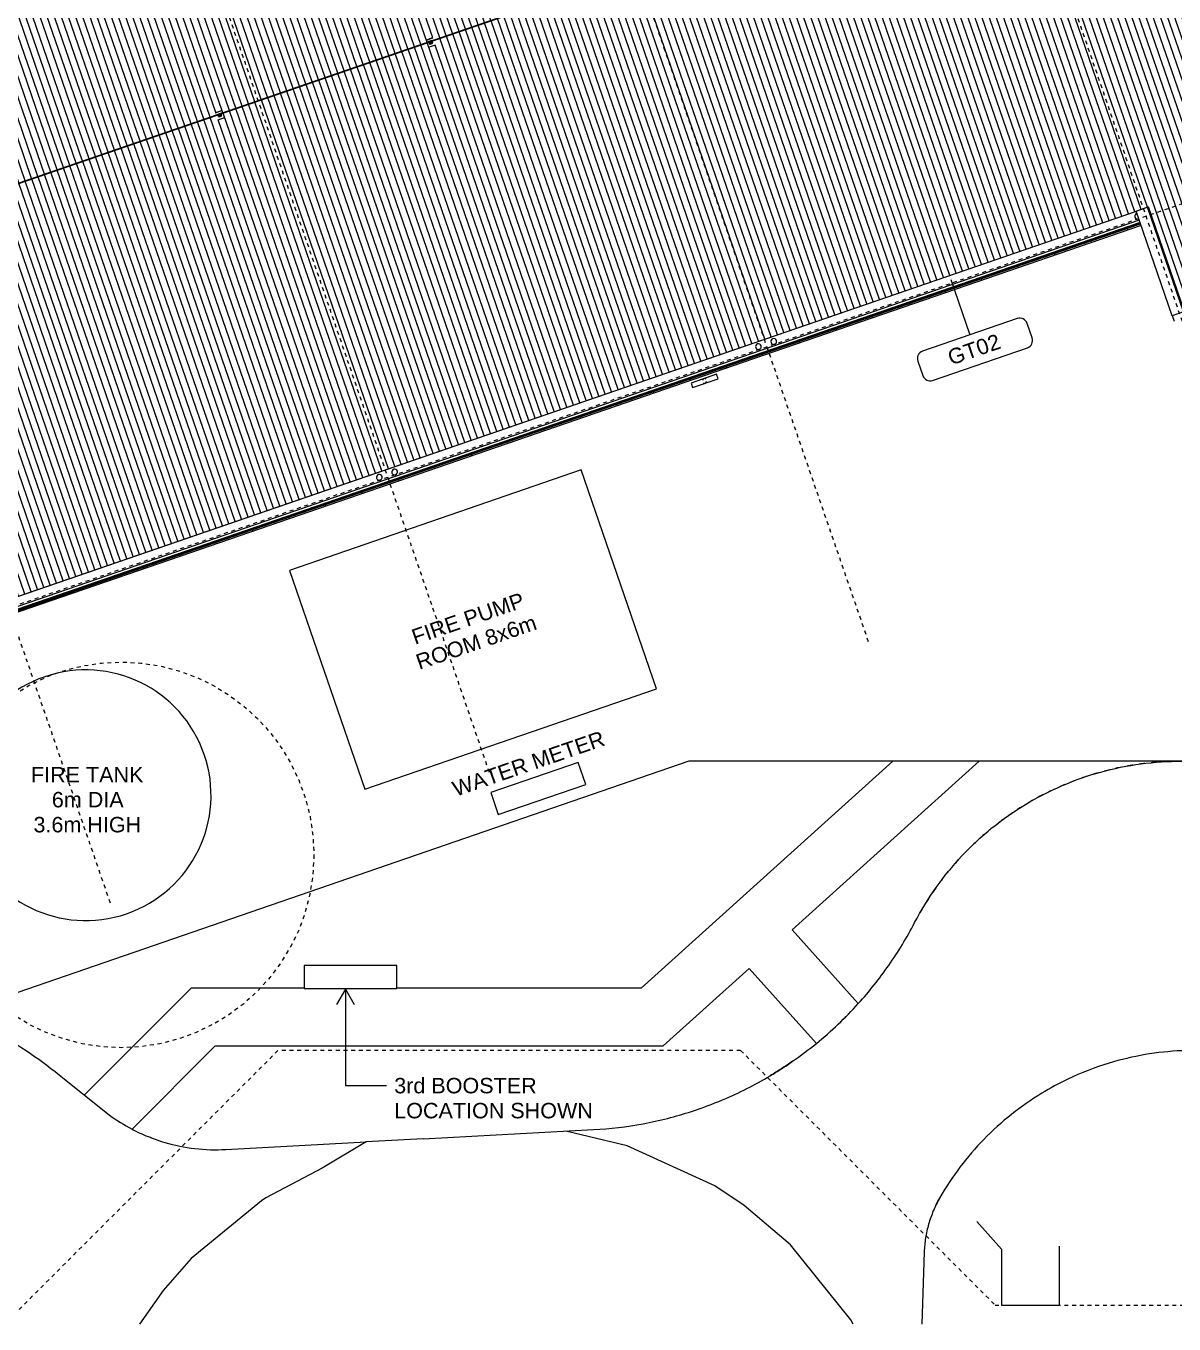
# Model space of a CAD drawing. Header units: metres. Extents: x -2477 to -2336, y 3945 to 4052.
# Drawn here: x -2426.84 to -2397.06, y 3945.45 to 3979.11 of the extents above; entities that cross this region are included whole.
import ezdxf

# ---------------------------------------------------------------- set-up
doc = ezdxf.new("R2010")
doc.units = ezdxf.units.M
for name, pattern in [('03 Dash Tight', [0.0045, 0.003, -0.0015]), ('AEC_Double Dash', [0.039, 0.015, -0.004, 0.006, -0.004, 0.006, -0.004]), ('Grid Line', [0.021, 0.012, -0.003, 0.003, -0.003])]:
    doc.linetypes.add(name, pattern=pattern)
for name, color, linetype, lineweight in [('A-DETL', 90, 'Continuous', 13), ('A-FLOR', 192, 'Continuous', 5), ('A-GENM', 13, 'Continuous', 5), ('A-ROOF', 132, 'Continuous', 5), ('A-ROOF-IDEN', 132, 'Continuous', 5), ('A-ROOF-OTLN', 132, 'Continuous', 5), ('A-ROOF-PATT', 132, 'Continuous', 5), ('A-WALL', 113, 'Continuous', 5), ('C-PROP-LINE', 91, 'AEC_Double Dash', 13), ('C-TOPO', 7, 'Continuous', 5), ('F-FIRE', 13, 'Continuous', 5), ('G-ANNO-TEXT', 231, 'Continuous', 5), ('P-SANR-FIXT', 6, 'Continuous', 5), ('Q-SPCQ', 91, 'Continuous', 5), ('S-GRID', 1, 'Continuous', 5)]:
    doc.layers.add(name, color=color, linetype=linetype, lineweight=lineweight)
doc.styles.add('Arial_1', font='arial.ttf', dxfattribs={"height": 0.4})

# ---------------------------------------------------------------- blocks, each defined once
blk = doc.blocks.new('Generic Models 4 - Generic Models 2-823071-ROOF - Part A')
at = {"layer": 'A-GENM'}
for start, end in [(19.0004, 199.0004), (199.0004, 19.0004)]:
    blk.add_arc((-2425.288, 3959.163), 3.25, start, end, dxfattribs=at)
blk = doc.blocks.new('Generic Models 6 - Generic Models 2-971374-ROOF - Part A')
at = {"layer": 'A-GENM'}
for p, q in [((-2412.514, 3960.011), (-2414.784, 3959.23)), ((-2412.319, 3959.444), (-2412.514, 3960.011)), ((-2414.784, 3959.23), (-2414.588, 3958.663)), ((-2414.588, 3958.663), (-2412.319, 3959.444)), ((-2444.421, 3955.744), (-2444.421, 3955.144)), ((-2442.021, 3955.744), (-2444.421, 3955.744)), ((-2442.021, 3955.144), (-2442.021, 3955.744)), ((-2432.021, 3955.744), (-2432.021, 3955.144)), ((-2429.621, 3955.744), (-2432.021, 3955.744)), ((-2429.621, 3955.144), (-2429.621, 3955.744)), ((-2444.421, 3955.144), (-2442.021, 3955.144)), ((-2432.021, 3955.144), (-2429.621, 3955.144)), ((-2419.621, 3954.751), (-2419.621, 3954.151)), ((-2417.221, 3954.751), (-2419.621, 3954.751)), ((-2417.221, 3954.151), (-2417.221, 3954.751)), ((-2419.621, 3954.151), (-2417.221, 3954.151))]:
    blk.add_line(p, q, dxfattribs=at)
blk = doc.blocks.new('Generic Models 2 - Generic Models 2-983313-ROOF - Part A')
at = {"layer": 'A-GENM'}
for p, q in [((-2394.268, 3973.894), (-2399.923, 3971.891)), ((-2391.597, 3966.353), (-2394.268, 3973.894)), ((-2399.923, 3971.891), (-2397.253, 3964.35)), ((-2397.253, 3964.35), (-2391.597, 3966.353))]:
    blk.add_line(p, q, dxfattribs=at)
blk = doc.blocks.new('Hydrant_double1 - Hydrant_double-1019313-ROOF - Part A')
at = {"layer": 'F-FIRE'}
for p, q in [((-2397.509, 3973.38), (-2398.171, 3973.152)), ((-2398.132, 3973.039), (-2397.47, 3973.267)), ((-2397.47, 3973.267), (-2397.509, 3973.38)), ((-2398.171, 3973.152), (-2398.132, 3973.039))]:
    blk.add_line(p, q, dxfattribs=at)
for start, end in [(51.9968, 166.004), (231.9968, 346.004)]:
    blk.add_arc((-2397.82, 3973.209), 0.06, start, end, dxfattribs=at)
blk = doc.blocks.new('Downpipe - L Spreader - Default-3251983-ROOF - Part A')
at = {"layer": 'P-SANR-FIXT'}
for start, end in [(360, 180), (180, 360)]:
    blk.add_arc((-0.04, -0.51), 0.075, start, end, dxfattribs=at)
blk = doc.blocks.new('Downpipe - L Spreader - Default-3252010-ROOF - Part A')
at = {"layer": 'P-SANR-FIXT'}
for start, end in [(0, 180), (180, 0)]:
    blk.add_arc((-0.04, 0.51), 0.075, start, end, dxfattribs=at)
blk = doc.blocks.new('Downpipe - L Spreader - Default-V13-ROOF - Part A')
at = {"layer": 'P-SANR-FIXT'}
for start, end in [(0, 97.7163), (262.2837, 0)]:
    blk.add_arc((-0.04, 0.51), 0.075, start, end, dxfattribs=at)
blk = doc.blocks.new('Static Line_Sayfa_Metal Deck_Pan Mount - Up to 15 _ pitch - Max 2 Users-1845874-ROOF - Part A')
at = {"layer": 'Q-SPCQ'}
for p, q in [((-2350.648, 4001.334), (-2438.25, 3971.17)), ((-2438.248, 3971.163), (-2350.645, 4001.327)), ((-2416.453, 3978.743), (-2416.449, 3978.744)), ((-2416.448, 3978.744), (-2416.451, 3978.744)), ((-2416.448, 3978.744), (-2416.291, 3978.798)), ((-2416.293, 3978.797), (-2416.447, 3978.744)), ((-2416.412, 3978.692), (-2416.416, 3978.69)), ((-2416.416, 3978.689), (-2416.416, 3978.69)), ((-2416.414, 3978.685), (-2416.416, 3978.69)), ((-2416.412, 3978.68), (-2416.414, 3978.685)), ((-2416.412, 3978.68), (-2416.408, 3978.68)), ((-2416.29, 3978.735), (-2416.41, 3978.693)), ((-2416.406, 3978.681), (-2416.286, 3978.722)), ((-2416.313, 3978.728), (-2416.388, 3978.702)), ((-2416.388, 3978.702), (-2416.388, 3978.702)), ((-2416.388, 3978.702), (-2416.388, 3978.701)), ((-2416.37, 3978.649), (-2416.384, 3978.689)), ((-2416.37, 3978.649), (-2416.37, 3978.649)), ((-2416.356, 3978.67), (-2416.356, 3978.67)), ((-2416.351, 3978.64), (-2416.304, 3978.656)), ((-2416.348, 3978.672), (-2416.348, 3978.672)), ((-2416.346, 3978.672), (-2416.346, 3978.672)), ((-2416.328, 3978.678), (-2416.328, 3978.678)), ((-2416.326, 3978.679), (-2416.326, 3978.68)), ((-2416.318, 3978.683), (-2416.318, 3978.683)), ((-2416.312, 3978.727), (-2416.313, 3978.728)), ((-2416.313, 3978.728), (-2416.313, 3978.728)), ((-2416.308, 3978.715), (-2416.294, 3978.675)), ((-2416.289, 3978.8), (-2416.292, 3978.798)), ((-2416.29, 3978.798), (-2416.287, 3978.8)), ((-2416.284, 3978.735), (-2416.288, 3978.735)), ((-2416.284, 3978.735), (-2416.282, 3978.73)), ((-2416.284, 3978.735), (-2416.283, 3978.735)), ((-2416.284, 3978.723), (-2416.28, 3978.726)), ((-2416.282, 3978.73), (-2416.28, 3978.726)), ((-2416.384, 3978.555), (-2416.388, 3978.555)), ((-2416.226, 3978.609), (-2416.383, 3978.555)), ((-2416.222, 3978.612), (-2416.226, 3978.61)), ((-2421.928, 3976.858), (-2421.924, 3976.858)), ((-2421.923, 3976.859), (-2421.926, 3976.859)), ((-2421.923, 3976.859), (-2421.766, 3976.913)), ((-2421.768, 3976.912), (-2421.922, 3976.859)), ((-2421.887, 3976.807), (-2421.891, 3976.805)), ((-2421.891, 3976.804), (-2421.891, 3976.805)), ((-2421.889, 3976.799), (-2421.891, 3976.805)), ((-2421.888, 3976.795), (-2421.889, 3976.799)), ((-2421.888, 3976.795), (-2421.883, 3976.795)), ((-2421.765, 3976.849), (-2421.885, 3976.808)), ((-2421.881, 3976.796), (-2421.761, 3976.837)), ((-2421.788, 3976.843), (-2421.863, 3976.817)), ((-2421.863, 3976.817), (-2421.863, 3976.817)), ((-2421.863, 3976.817), (-2421.863, 3976.815)), ((-2421.859, 3976.67), (-2421.863, 3976.67)), ((-2421.845, 3976.764), (-2421.859, 3976.804)), ((-2421.701, 3976.724), (-2421.858, 3976.67)), ((-2421.845, 3976.764), (-2421.845, 3976.764)), ((-2421.831, 3976.785), (-2421.831, 3976.784)), ((-2421.826, 3976.755), (-2421.779, 3976.771)), ((-2421.823, 3976.787), (-2421.823, 3976.786)), ((-2421.821, 3976.787), (-2421.821, 3976.787)), ((-2421.803, 3976.793), (-2421.803, 3976.793)), ((-2421.801, 3976.794), (-2421.801, 3976.795)), ((-2421.793, 3976.797), (-2421.793, 3976.798)), ((-2421.787, 3976.841), (-2421.788, 3976.843)), ((-2421.788, 3976.843), (-2421.788, 3976.843)), ((-2421.783, 3976.83), (-2421.77, 3976.79)), ((-2421.764, 3976.915), (-2421.767, 3976.913)), ((-2421.765, 3976.913), (-2421.762, 3976.915)), ((-2421.759, 3976.85), (-2421.763, 3976.85)), ((-2421.759, 3976.85), (-2421.757, 3976.845)), ((-2421.759, 3976.85), (-2421.758, 3976.85)), ((-2421.759, 3976.838), (-2421.755, 3976.84)), ((-2421.757, 3976.845), (-2421.755, 3976.84)), ((-2421.698, 3976.727), (-2421.701, 3976.725))]:
    blk.add_line(p, q, dxfattribs=at)
at = {"layer": 'Q-SPCQ', "flags": 128}
for points in [[(-2416.412, 3978.692), (-2416.412, 3978.692), (-2416.411, 3978.693), (-2416.411, 3978.693), (-2416.411, 3978.693), (-2416.41, 3978.693), (-2416.41, 3978.693)], [(-2416.406, 3978.681), (-2416.406, 3978.681), (-2416.407, 3978.681), (-2416.407, 3978.681), (-2416.407, 3978.681), (-2416.408, 3978.681), (-2416.408, 3978.68)], [(-2416.348, 3978.672), (-2416.348, 3978.671), (-2416.348, 3978.671), (-2416.347, 3978.67), (-2416.347, 3978.67), (-2416.347, 3978.67), (-2416.347, 3978.669), (-2416.347, 3978.669), (-2416.346, 3978.668), (-2416.346, 3978.668), (-2416.346, 3978.668), (-2416.345, 3978.667), (-2416.345, 3978.667), (-2416.345, 3978.667), (-2416.344, 3978.666), (-2416.344, 3978.666), (-2416.344, 3978.666), (-2416.343, 3978.666), (-2416.343, 3978.665), (-2416.342, 3978.665), (-2416.342, 3978.665), (-2416.341, 3978.665), (-2416.341, 3978.664), (-2416.341, 3978.664), (-2416.34, 3978.664), (-2416.34, 3978.664), (-2416.339, 3978.664), (-2416.339, 3978.664), (-2416.338, 3978.664), (-2416.338, 3978.664), (-2416.337, 3978.664), (-2416.337, 3978.664), (-2416.336, 3978.664), (-2416.336, 3978.664), (-2416.335, 3978.664), (-2416.335, 3978.664), (-2416.335, 3978.664), (-2416.334, 3978.664), (-2416.334, 3978.664), (-2416.333, 3978.664), (-2416.333, 3978.664)], [(-2416.346, 3978.672), (-2416.346, 3978.672), (-2416.346, 3978.671), (-2416.346, 3978.671), (-2416.345, 3978.671), (-2416.345, 3978.67), (-2416.345, 3978.67), (-2416.345, 3978.67), (-2416.344, 3978.669), (-2416.344, 3978.669), (-2416.344, 3978.669), (-2416.344, 3978.668), (-2416.343, 3978.668), (-2416.343, 3978.668), (-2416.343, 3978.668), (-2416.343, 3978.667), (-2416.342, 3978.667), (-2416.342, 3978.667), (-2416.342, 3978.667), (-2416.341, 3978.667), (-2416.341, 3978.666), (-2416.341, 3978.666), (-2416.34, 3978.666), (-2416.34, 3978.666), (-2416.339, 3978.666), (-2416.339, 3978.666), (-2416.339, 3978.666), (-2416.338, 3978.666), (-2416.338, 3978.666), (-2416.338, 3978.666), (-2416.337, 3978.665), (-2416.337, 3978.665), (-2416.336, 3978.665), (-2416.336, 3978.666), (-2416.336, 3978.666), (-2416.335, 3978.666), (-2416.335, 3978.666), (-2416.334, 3978.666), (-2416.334, 3978.666), (-2416.334, 3978.666), (-2416.334, 3978.666)], [(-2416.334, 3978.666), (-2416.333, 3978.666), (-2416.333, 3978.666), (-2416.333, 3978.666), (-2416.332, 3978.667), (-2416.332, 3978.667), (-2416.332, 3978.667), (-2416.331, 3978.667), (-2416.331, 3978.667), (-2416.331, 3978.668), (-2416.33, 3978.668), (-2416.33, 3978.668), (-2416.33, 3978.668), (-2416.33, 3978.669), (-2416.329, 3978.669), (-2416.329, 3978.669), (-2416.329, 3978.67), (-2416.329, 3978.67), (-2416.328, 3978.67), (-2416.328, 3978.671), (-2416.328, 3978.671), (-2416.328, 3978.671), (-2416.328, 3978.672), (-2416.328, 3978.672), (-2416.327, 3978.672), (-2416.327, 3978.673), (-2416.327, 3978.673), (-2416.327, 3978.674), (-2416.327, 3978.674), (-2416.327, 3978.674), (-2416.327, 3978.675), (-2416.327, 3978.675), (-2416.327, 3978.676), (-2416.327, 3978.676), (-2416.327, 3978.676), (-2416.327, 3978.677), (-2416.327, 3978.677), (-2416.327, 3978.678), (-2416.327, 3978.678), (-2416.328, 3978.678), (-2416.328, 3978.678)], [(-2416.333, 3978.664), (-2416.333, 3978.665), (-2416.332, 3978.665), (-2416.332, 3978.665), (-2416.331, 3978.665), (-2416.331, 3978.665), (-2416.331, 3978.666), (-2416.33, 3978.666), (-2416.33, 3978.666), (-2416.329, 3978.666), (-2416.329, 3978.667), (-2416.329, 3978.667), (-2416.328, 3978.667), (-2416.328, 3978.668), (-2416.328, 3978.668), (-2416.327, 3978.668), (-2416.327, 3978.669), (-2416.327, 3978.669), (-2416.327, 3978.67), (-2416.326, 3978.67), (-2416.326, 3978.67), (-2416.326, 3978.671), (-2416.326, 3978.671), (-2416.326, 3978.672), (-2416.326, 3978.672), (-2416.325, 3978.673), (-2416.325, 3978.673), (-2416.325, 3978.674), (-2416.325, 3978.674), (-2416.325, 3978.675), (-2416.325, 3978.675), (-2416.325, 3978.675), (-2416.325, 3978.676), (-2416.325, 3978.676), (-2416.325, 3978.677), (-2416.325, 3978.677), (-2416.325, 3978.678), (-2416.325, 3978.678), (-2416.326, 3978.679), (-2416.326, 3978.679), (-2416.326, 3978.679)], [(-2416.29, 3978.735), (-2416.29, 3978.735), (-2416.289, 3978.735), (-2416.289, 3978.735), (-2416.289, 3978.735), (-2416.288, 3978.735), (-2416.288, 3978.735)], [(-2416.284, 3978.723), (-2416.284, 3978.723), (-2416.285, 3978.723), (-2416.285, 3978.723), (-2416.285, 3978.723), (-2416.286, 3978.722), (-2416.286, 3978.722)], [(-2421.887, 3976.807), (-2421.887, 3976.807), (-2421.886, 3976.807), (-2421.886, 3976.808), (-2421.886, 3976.808), (-2421.885, 3976.808), (-2421.885, 3976.808)], [(-2421.881, 3976.796), (-2421.881, 3976.796), (-2421.882, 3976.796), (-2421.882, 3976.795), (-2421.882, 3976.795), (-2421.883, 3976.795), (-2421.883, 3976.795)], [(-2421.823, 3976.786), (-2421.823, 3976.786), (-2421.823, 3976.786), (-2421.822, 3976.785), (-2421.822, 3976.785), (-2421.822, 3976.784), (-2421.822, 3976.784), (-2421.822, 3976.784), (-2421.821, 3976.783), (-2421.821, 3976.783), (-2421.821, 3976.782), (-2421.82, 3976.782), (-2421.82, 3976.782), (-2421.82, 3976.781), (-2421.819, 3976.781), (-2421.819, 3976.781), (-2421.819, 3976.781), (-2421.818, 3976.78), (-2421.818, 3976.78), (-2421.817, 3976.78), (-2421.817, 3976.78), (-2421.816, 3976.779), (-2421.816, 3976.779), (-2421.816, 3976.779), (-2421.815, 3976.779), (-2421.815, 3976.779), (-2421.814, 3976.779), (-2421.814, 3976.779), (-2421.813, 3976.779), (-2421.813, 3976.779), (-2421.812, 3976.779), (-2421.812, 3976.779), (-2421.811, 3976.779), (-2421.811, 3976.779), (-2421.811, 3976.779), (-2421.81, 3976.779), (-2421.81, 3976.779), (-2421.809, 3976.779), (-2421.809, 3976.779), (-2421.808, 3976.779), (-2421.808, 3976.779)], [(-2421.821, 3976.787), (-2421.821, 3976.786), (-2421.821, 3976.786), (-2421.821, 3976.786), (-2421.82, 3976.785), (-2421.82, 3976.785), (-2421.82, 3976.785), (-2421.82, 3976.784), (-2421.82, 3976.784), (-2421.819, 3976.784), (-2421.819, 3976.784), (-2421.819, 3976.783), (-2421.818, 3976.783), (-2421.818, 3976.783), (-2421.818, 3976.782), (-2421.818, 3976.782), (-2421.817, 3976.782), (-2421.817, 3976.782), (-2421.817, 3976.782), (-2421.816, 3976.781), (-2421.816, 3976.781), (-2421.816, 3976.781), (-2421.815, 3976.781), (-2421.815, 3976.781), (-2421.814, 3976.781), (-2421.814, 3976.781), (-2421.814, 3976.78), (-2421.813, 3976.78), (-2421.813, 3976.78), (-2421.813, 3976.78), (-2421.812, 3976.78), (-2421.812, 3976.78), (-2421.811, 3976.78), (-2421.811, 3976.78), (-2421.811, 3976.78), (-2421.81, 3976.78), (-2421.81, 3976.78), (-2421.809, 3976.781), (-2421.809, 3976.781), (-2421.809, 3976.781), (-2421.809, 3976.781)], [(-2421.809, 3976.781), (-2421.808, 3976.781), (-2421.808, 3976.781), (-2421.808, 3976.781), (-2421.807, 3976.781), (-2421.807, 3976.782), (-2421.807, 3976.782), (-2421.806, 3976.782), (-2421.806, 3976.782), (-2421.806, 3976.783), (-2421.805, 3976.783), (-2421.805, 3976.783), (-2421.805, 3976.783), (-2421.805, 3976.784), (-2421.804, 3976.784), (-2421.804, 3976.784), (-2421.804, 3976.784), (-2421.804, 3976.785), (-2421.803, 3976.785), (-2421.803, 3976.785), (-2421.803, 3976.786), (-2421.803, 3976.786), (-2421.803, 3976.787), (-2421.803, 3976.787), (-2421.802, 3976.787), (-2421.802, 3976.788), (-2421.802, 3976.788), (-2421.802, 3976.788), (-2421.802, 3976.789), (-2421.802, 3976.789), (-2421.802, 3976.79), (-2421.802, 3976.79), (-2421.802, 3976.79), (-2421.802, 3976.791), (-2421.802, 3976.791), (-2421.802, 3976.792), (-2421.802, 3976.792), (-2421.802, 3976.792), (-2421.802, 3976.793), (-2421.803, 3976.793), (-2421.803, 3976.793)], [(-2421.808, 3976.779), (-2421.808, 3976.779), (-2421.807, 3976.78), (-2421.807, 3976.78), (-2421.806, 3976.78), (-2421.806, 3976.78), (-2421.806, 3976.78), (-2421.805, 3976.781), (-2421.805, 3976.781), (-2421.804, 3976.781), (-2421.804, 3976.782), (-2421.804, 3976.782), (-2421.803, 3976.782), (-2421.803, 3976.783), (-2421.803, 3976.783), (-2421.802, 3976.783), (-2421.802, 3976.784), (-2421.802, 3976.784), (-2421.802, 3976.784), (-2421.801, 3976.785), (-2421.801, 3976.785), (-2421.801, 3976.786), (-2421.801, 3976.786), (-2421.801, 3976.787), (-2421.801, 3976.787), (-2421.8, 3976.787), (-2421.8, 3976.788), (-2421.8, 3976.788), (-2421.8, 3976.789), (-2421.8, 3976.789), (-2421.8, 3976.79), (-2421.8, 3976.79), (-2421.8, 3976.791), (-2421.8, 3976.791), (-2421.8, 3976.792), (-2421.8, 3976.792), (-2421.8, 3976.793), (-2421.8, 3976.793), (-2421.801, 3976.794), (-2421.801, 3976.794), (-2421.801, 3976.794)], [(-2421.765, 3976.849), (-2421.765, 3976.849), (-2421.764, 3976.85), (-2421.764, 3976.85), (-2421.764, 3976.85), (-2421.763, 3976.85), (-2421.763, 3976.85)], [(-2421.759, 3976.838), (-2421.759, 3976.838), (-2421.76, 3976.838), (-2421.76, 3976.837), (-2421.76, 3976.837), (-2421.761, 3976.837), (-2421.761, 3976.837)]]:
    blk.add_lwpolyline(points, dxfattribs=at)
at = {"layer": 'Q-SPCQ'}
for centre, major_axis, ratio, start_param, end_param in [((-2416.448, 3978.744), (0.000946, 0.000326), 0.087156, 3.393753, 4.71239), ((-2416.447, 3978.745), (0.000946, 0.000326), 0.087156, 3.393753, 3.833298), ((-2416.447, 3978.745), (0.000946, 0.000326), 0.087156, 4.492617, 4.71239), ((-2416.447, 3978.679), (0.0662, 0.0228), 0.087156, 0.229392, 0.458783), ((-2416.356, 3978.654), (0.0142, 0.0049), 0.996195, 3.141593, 4.712382), ((-2416.356, 3978.654), (0.0142, 0.0049), 0.996195, 3.403385, 4.14751), ((-2416.337, 3978.676), (0.0188, 0.0065), 0.996195, 1.570789, 3.141586), ((-2416.337, 3978.676), (0.0188, 0.0065), 0.996195, 1.570789, 3.141586), ((-2416.337, 3978.676), (0.0188, 0.0065), 0.996195, 3.141593, 4.712382), ((-2416.337, 3978.676), (0.0111, 0.0038), 0.996195, 1.570789, 3.141586), ((-2416.337, 3978.676), (0.0111, 0.0038), 0.996195, 3.141593, 4.712382), ((-2416.337, 3978.676), (0.0188, 0.0065), 0.996195, 0, 1.570789), ((-2416.337, 3978.676), (0.0188, 0.0065), 0.996195, 0, 1.570789), ((-2416.337, 3978.676), (0.0111, 0.0038), 0.996195, 0, 1.570789), ((-2416.337, 3978.676), (0.0111, 0.0038), 0.996195, 4.712382, 6.283178), ((-2416.337, 3978.676), (0.0188, 0.0065), 0.996195, 4.712382, 6.283178), ((-2416.252, 3978.746), (0.0662, 0.0228), 0.087156, 2.68281, 2.912202), ((-2416.309, 3978.67), (0.0142, 0.0049), 0.996195, 4.712382, 6.283178), ((-2416.309, 3978.671), (0.0142, 0.0049), 0.996195, 5.565, 5.954159), ((-2416.293, 3978.797), (0.000946, 0.000326), 0.087156, 4.71239, 4.932162), ((-2416.293, 3978.797), (0.000946, 0.000326), 0.087156, 5.591481, 6.031026), ((-2416.291, 3978.798), (0.000946, 0.000326), 0.087156, 4.71239, 6.031026), ((-2416.383, 3978.555), (0.000946, 0.000326), 0.087156, 3.393753, 4.71239), ((-2416.226, 3978.609), (0.000946, 0.000326), 0.087156, 4.71239, 6.031026), ((-2421.923, 3976.859), (0.000946, 0.000326), 0.087156, 3.393753, 4.71239), ((-2421.922, 3976.859), (0.000946, 0.000326), 0.087156, 3.393753, 3.833298), ((-2421.922, 3976.859), (0.000946, 0.000326), 0.087156, 4.492617, 4.71239), ((-2421.922, 3976.794), (0.0662, 0.0228), 0.087156, 0.229392, 0.458783), ((-2421.858, 3976.67), (0.000946, 0.000326), 0.087156, 3.393753, 4.71239), ((-2421.831, 3976.769), (0.0142, 0.0049), 0.996195, 3.141593, 4.712382), ((-2421.831, 3976.769), (0.0142, 0.0049), 0.996195, 3.403385, 4.14751), ((-2421.812, 3976.791), (0.0188, 0.0065), 0.996195, 1.570789, 3.141586), ((-2421.812, 3976.791), (0.0188, 0.0065), 0.996195, 1.570789, 3.141586), ((-2421.812, 3976.791), (0.0188, 0.0065), 0.996195, 3.141593, 4.712382), ((-2421.812, 3976.791), (0.0111, 0.0038), 0.996195, 1.570789, 3.141586), ((-2421.812, 3976.791), (0.0111, 0.0038), 0.996195, 3.141593, 4.712382), ((-2421.812, 3976.791), (0.0188, 0.0065), 0.996195, 0, 1.570789), ((-2421.812, 3976.791), (0.0188, 0.0065), 0.996195, 0, 1.570789), ((-2421.812, 3976.791), (0.0111, 0.0038), 0.996195, 0, 1.570789), ((-2421.812, 3976.791), (0.0111, 0.0038), 0.996195, 4.712382, 6.283178), ((-2421.812, 3976.791), (0.0188, 0.0065), 0.996195, 4.712382, 6.283178), ((-2421.727, 3976.861), (0.0662, 0.0228), 0.087156, 2.68281, 2.912202), ((-2421.784, 3976.785), (0.0142, 0.0049), 0.996195, 4.712382, 6.283178), ((-2421.784, 3976.785), (0.0142, 0.0049), 0.996195, 5.565, 5.954159), ((-2421.768, 3976.912), (0.000946, 0.000326), 0.087156, 4.71239, 4.932162), ((-2421.768, 3976.912), (0.000946, 0.000326), 0.087156, 5.591481, 6.031026), ((-2421.766, 3976.913), (0.000946, 0.000326), 0.087156, 4.71239, 6.031026), ((-2421.702, 3976.724), (0.000946, 0.000326), 0.087156, 4.71239, 6.031026)]:
    blk.add_ellipse(centre, major_axis=major_axis, ratio=ratio, start_param=start_param, end_param=end_param, dxfattribs=at)
blk = doc.blocks.new('Roof Gutters3 - Roof Gutters-1885272-ROOF - Part A')
at = {"layer": 'A-ROOF'}
for p, q in [((-2398.04, 3974.307), (-2397.748, 3974.407)), ((-2397.106, 3971.595), (-2398.04, 3974.307)), ((-2397.748, 3974.407), (-2398.037, 3974.308)), ((-2397.748, 3974.407), (-2397.722, 3974.416)), ((-2397.732, 3974.413), (-2397.748, 3974.407)), ((-2396.814, 3971.695), (-2397.748, 3974.407)), ((-2397.722, 3974.416), (-2397.732, 3974.413)), ((-2396.789, 3971.705), (-2397.722, 3974.416)), ((-2396.814, 3971.695), (-2397.106, 3971.595))]:
    blk.add_line(p, q, dxfattribs=at)
blk = doc.blocks.new('Roofs 1 - Roofs 1-2640243-ROOF - Part A')
at = {"layer": 'A-ROOF'}
blk.add_line((-2397.05, 3971.444), (-2397.103, 3971.596), dxfattribs=at)
blk = doc.blocks.new('Family - ___-240017-ROOF - Part A')
at = {"layer": 'C-PROP-LINE'}
for p, q in [((-2420.301, 3952.544), (-2427.393, 3945.451)), ((-2408.301, 3952.544), (-2420.301, 3952.544)), ((-2408.301, 3952.544), (-2401.701, 3945.944)), ((-2401.701, 3945.944), (-2343.541, 3945.944))]:
    blk.add_line(p, q, dxfattribs=at)
blk = doc.blocks.new('Gutter Tag - Roof Tag 15W-1593562-ROOF - Part A')
at = {"layer": 'A-ROOF-IDEN'}
for p, q in [((0.0065, 0.002), (-0.0065, 0.002)), ((-0.0075, 0.001), (-0.0075, -0.001)), ((0.0075, -0.001), (0.0075, 0.001)), ((-0.0065, -0.002), (0.0065, -0.002))]:
    blk.add_line(p, q, dxfattribs=at)
for centre, start, end in [((-0.0065, 0.001), 90, 180), ((0.0065, 0.001), 360, 90), ((-0.0065, -0.001), 180, 270), ((0.0065, -0.001), 270, 0)]:
    blk.add_arc(centre, 0.001, start, end, dxfattribs=at)

msp = doc.modelspace()

# ---------------------------------------------------------------- hatches: boundary and pattern name
at = {"layer": 'A-ROOF-PATT'}
h = msp.add_hatch(dxfattribs=at)
h.set_pattern_fill('FP_2', color=256, style=0, pattern_type=2)
h.set_pattern_definition([(109, (-11.202, 32.533), (-0.165465751, -0.056974427), [])])
h.paths.add_polyline_path([(-2345.649, 4003.051), (-2345.651, 4003.048), (-2345.65, 4003.05)])
h.paths.add_polyline_path([(-2347.645, 4002.362), (-2347.648, 4002.36), (-2347.647, 4002.361)])
h.paths.add_polyline_path([(-2348.533, 4002.056), (-2348.536, 4002.054), (-2348.534, 4002.056)])
h.paths.add_polyline_path([(-2438.679, 3971.016), (-2438.681, 3971.014), (-2438.68, 3971.016)])
h.paths.add_polyline_path([(-2440.675, 3970.329), (-2440.678, 3970.327), (-2440.678, 3970.328)])
h.paths.add_polyline_path([(-2441.564, 3970.024), (-2441.567, 3970.021), (-2441.565, 3970.023)])
h.paths.add_polyline_path([(-2442.768, 3969.616), (-2442.76, 3969.618), (-2442.767, 3969.617)])
h.paths.add_polyline_path([(-2442.301, 3969.777), (-2442.291, 3969.779), (-2442.3, 3969.777)])
h.paths.add_polyline_path([(-2439.204, 3970.842), (-2439.194, 3970.845), (-2439.203, 3970.843)])
h.paths.add_polyline_path([(-2349.737, 4001.648), (-2349.729, 4001.65), (-2349.736, 4001.649)])
h.paths.add_polyline_path([(-2349.27, 4001.809), (-2349.26, 4001.812), (-2349.269, 4001.809)])
h.paths.add_polyline_path([(-2346.174, 4002.876), (-2346.164, 4002.879), (-2346.173, 4002.877)])
h.paths.add_polyline_path([(-2446.272, 3957.699), (-2397.722, 3974.416), (-2396.789, 3971.706), (-2340.796, 3991.296), (-2344.898, 4003.207), (-2345.402, 4003.034), (-2345.433, 4003.124), (-2346.492, 4002.759), (-2346.495, 4002.757), (-2350.563, 4001.354), (-2350.522, 4001.235), (-2350.526, 4001.234), (-2350.526, 4001.232), (-2350.684, 4001.178), (-2350.684, 4001.178), (-2350.688, 4001.178), (-2350.729, 4001.298), (-2356.039, 3999.47), (-2355.997, 3999.349), (-2356.001, 3999.349), (-2356.001, 3999.347), (-2356.159, 3999.293), (-2356.159, 3999.292), (-2356.163, 3999.293), (-2356.204, 3999.413), (-2361.514, 3997.585), (-2361.472, 3997.464), (-2361.476, 3997.464), (-2361.476, 3997.461), (-2361.634, 3997.407), (-2361.634, 3997.407), (-2361.638, 3997.407), (-2361.679, 3997.528), (-2366.989, 3995.699), (-2366.947, 3995.579), (-2366.951, 3995.579), (-2366.951, 3995.576), (-2367.109, 3995.522), (-2367.109, 3995.522), (-2367.113, 3995.522), (-2367.154, 3995.642), (-2372.464, 3993.814), (-2372.422, 3993.694), (-2372.426, 3993.693), (-2372.426, 3993.691), (-2372.584, 3993.637), (-2372.584, 3993.637), (-2372.588, 3993.637), (-2372.629, 3993.757), (-2377.939, 3991.929), (-2377.897, 3991.809), (-2377.901, 3991.808), (-2377.901, 3991.806), (-2378.059, 3991.752), (-2378.059, 3991.752), (-2378.063, 3991.752), (-2378.104, 3991.872), (-2383.414, 3990.044), (-2383.372, 3989.923), (-2383.376, 3989.923), (-2383.376, 3989.921), (-2383.534, 3989.867), (-2383.534, 3989.866), (-2383.538, 3989.867), (-2383.579, 3989.987), (-2388.889, 3988.159), (-2388.847, 3988.038), (-2388.851, 3988.038), (-2388.851, 3988.035), (-2389.009, 3987.981), (-2389.009, 3987.981), (-2389.013, 3987.981), (-2389.054, 3988.102), (-2394.364, 3986.273), (-2394.322, 3986.153), (-2394.326, 3986.153), (-2394.326, 3986.15), (-2394.484, 3986.096), (-2394.484, 3986.096), (-2394.488, 3986.096), (-2394.529, 3986.216), (-2399.839, 3984.388), (-2399.797, 3984.268), (-2399.801, 3984.267), (-2399.801, 3984.265), (-2399.959, 3984.211), (-2399.959, 3984.211), (-2399.963, 3984.211), (-2400.004, 3984.331), (-2405.314, 3982.503), (-2405.272, 3982.383), (-2405.276, 3982.382), (-2405.276, 3982.38), (-2405.434, 3982.326), (-2405.434, 3982.326), (-2405.438, 3982.326), (-2405.479, 3982.446), (-2410.789, 3980.618), (-2410.747, 3980.497), (-2410.751, 3980.497), (-2410.751, 3980.495), (-2410.909, 3980.441), (-2410.909, 3980.44), (-2410.913, 3980.441), (-2410.954, 3980.561), (-2416.264, 3978.733), (-2416.222, 3978.612), (-2416.226, 3978.612), (-2416.226, 3978.609), (-2416.384, 3978.555), (-2416.384, 3978.555), (-2416.388, 3978.555), (-2416.429, 3978.676), (-2421.739, 3976.847), (-2421.698, 3976.727), (-2421.701, 3976.727), (-2421.701, 3976.724), (-2421.859, 3976.67), (-2421.859, 3976.67), (-2421.863, 3976.67), (-2421.904, 3976.79), (-2427.214, 3974.962), (-2427.173, 3974.842), (-2427.176, 3974.841), (-2427.177, 3974.839), (-2427.334, 3974.785), (-2427.334, 3974.785), (-2427.338, 3974.785), (-2427.38, 3974.905), (-2432.689, 3973.077), (-2432.648, 3972.957), (-2432.651, 3972.956), (-2432.652, 3972.954), (-2432.809, 3972.9), (-2432.809, 3972.9), (-2432.813, 3972.9), (-2432.855, 3973.02), (-2438.164, 3971.192), (-2438.123, 3971.071), (-2438.126, 3971.071), (-2438.127, 3971.069), (-2438.284, 3971.015), (-2438.284, 3971.014), (-2438.288, 3971.015), (-2438.331, 3971.135), (-2438.545, 3971.061), (-2438.577, 3971.05), (-2438.608, 3971.039), (-2438.648, 3971.026), (-2438.729, 3970.998), (-2438.969, 3970.916), (-2439.204, 3970.835), (-2439.245, 3970.82), (-2443.461, 3969.368), (-2443.432, 3969.279), (-2443.952, 3969.1), (-2444.003, 3969.247), (-2443.481, 3969.427), (-2443.464, 3969.377), (-2438.333, 3971.144), (-2438.353, 3971.203), (-2438.348, 3971.201), (-2438.348, 3971.203), (-2438.347, 3971.204), (-2438.19, 3971.257), (-2438.191, 3971.257), (-2438.187, 3971.26), (-2438.167, 3971.199), (-2432.857, 3973.027), (-2432.878, 3973.088), (-2432.873, 3973.086), (-2432.873, 3973.088), (-2432.872, 3973.089), (-2432.715, 3973.142), (-2432.715, 3973.143), (-2432.712, 3973.145), (-2432.692, 3973.084), (-2427.382, 3974.913), (-2427.403, 3974.973), (-2427.398, 3974.971), (-2427.398, 3974.973), (-2427.397, 3974.974), (-2427.24, 3975.027), (-2427.24, 3975.028), (-2427.237, 3975.03), (-2427.217, 3974.97), (-2421.907, 3976.798), (-2421.928, 3976.858), (-2421.923, 3976.856), (-2421.923, 3976.859), (-2421.922, 3976.859), (-2421.765, 3976.913), (-2421.765, 3976.913), (-2421.762, 3976.915), (-2421.742, 3976.855), (-2416.432, 3978.683), (-2416.453, 3978.743), (-2416.448, 3978.741), (-2416.448, 3978.744), (-2416.436, 3978.748), (-2416.29, 3978.798), (-2416.29, 3978.798), (-2416.287, 3978.8), (-2416.267, 3978.74), (-2410.957, 3980.568), (-2410.978, 3980.629), (-2410.973, 3980.627), (-2410.973, 3980.629), (-2410.972, 3980.63), (-2410.815, 3980.683), (-2410.815, 3980.683), (-2410.812, 3980.686), (-2410.792, 3980.625), (-2405.482, 3982.453), (-2405.503, 3982.514), (-2405.498, 3982.512), (-2405.498, 3982.514), (-2405.497, 3982.515), (-2405.34, 3982.568), (-2405.34, 3982.569), (-2405.337, 3982.571), (-2405.316, 3982.51), (-2400.007, 3984.339), (-2400.028, 3984.399), (-2400.023, 3984.397), (-2400.023, 3984.399), (-2400.022, 3984.4), (-2399.865, 3984.453), (-2399.865, 3984.454), (-2399.862, 3984.456), (-2399.841, 3984.396), (-2394.532, 3986.224), (-2394.553, 3986.284), (-2394.548, 3986.282), (-2394.548, 3986.285), (-2394.547, 3986.285), (-2394.39, 3986.339), (-2394.39, 3986.339), (-2394.387, 3986.341), (-2394.366, 3986.281), (-2389.057, 3988.109), (-2389.078, 3988.17), (-2389.073, 3988.167), (-2389.073, 3988.17), (-2389.072, 3988.17), (-2388.915, 3988.224), (-2388.915, 3988.224), (-2388.912, 3988.227), (-2388.891, 3988.166), (-2383.582, 3989.994), (-2383.603, 3990.055), (-2383.598, 3990.053), (-2383.598, 3990.055), (-2383.597, 3990.056), (-2383.44, 3990.109), (-2383.44, 3990.109), (-2383.437, 3990.112), (-2383.416, 3990.051), (-2378.107, 3991.879), (-2378.126, 3991.94), (-2378.123, 3991.938), (-2378.123, 3991.94), (-2378.121, 3991.941), (-2377.965, 3991.994), (-2377.965, 3991.995), (-2377.962, 3991.997), (-2377.941, 3991.936), (-2372.632, 3993.765), (-2372.653, 3993.825), (-2372.648, 3993.823), (-2372.648, 3993.825), (-2372.646, 3993.826), (-2372.49, 3993.879), (-2372.49, 3993.88), (-2372.487, 3993.882), (-2372.466, 3993.822), (-2367.157, 3995.65), (-2367.178, 3995.71), (-2367.173, 3995.708), (-2367.173, 3995.711), (-2367.171, 3995.711), (-2367.015, 3995.765), (-2367.015, 3995.765), (-2367.012, 3995.767), (-2366.991, 3995.707), (-2361.682, 3997.535), (-2361.703, 3997.596), (-2361.698, 3997.593), (-2361.698, 3997.596), (-2361.696, 3997.596), (-2361.54, 3997.65), (-2361.54, 3997.65), (-2361.537, 3997.653), (-2361.516, 3997.592), (-2356.207, 3999.42), (-2356.228, 3999.481), (-2356.223, 3999.479), (-2356.223, 3999.481), (-2356.221, 3999.482), (-2356.065, 3999.535), (-2356.065, 3999.535), (-2356.062, 3999.538), (-2356.041, 3999.477), (-2350.732, 4001.305), (-2350.753, 4001.366), (-2350.748, 4001.364), (-2350.748, 4001.366), (-2350.746, 4001.367), (-2350.59, 4001.42), (-2350.59, 4001.421), (-2350.587, 4001.423), (-2350.565, 4001.362), (-2350.377, 4001.427), (-2350.321, 4001.447), (-2345.436, 4003.132), (-2345.453, 4003.181), (-2344.949, 4003.355), (-2346.35, 4007.43), (-2346.327, 4007.439), (-2346.303, 4007.449), (-2347.927, 4012.168), (-2347.627, 4012.271), (-2345.999, 4007.55), (-2345.998, 4007.55), (-2347.624, 4012.274), (-2452.621, 3976.12), (-2446.268, 3957.701)])

# ---------------------------------------------------------------- linework, layer by layer
at = {"layer": 'A-DETL', "linetype": '03 Dash Tight', "lineweight": 5}
msp.add_circle((-2424.37, 3957.616), 5, dxfattribs=at)
at = {"layer": 'A-FLOR'}
for p, q in [((-2409.642, 3960.044), (-2428.583, 3953.522)), ((-2404.353, 3960.044), (-2410.884, 3954.163)), ((-2396.858, 3960.044), (-2409.642, 3960.044)), ((-2406.968, 3955.671), (-2402.111, 3960.044)), ((-2405.248, 3953.761), (-2406.968, 3955.671)), ((-2410.308, 3952.663), (-2408.083, 3954.667)), ((-2408.083, 3954.667), (-2406.337, 3952.728)), ((-2422.551, 3954.163), (-2425.324, 3951.391)), ((-2419.621, 3954.163), (-2422.551, 3954.163)), ((-2410.884, 3954.163), (-2417.221, 3954.163)), ((-2424.087, 3950.506), (-2421.93, 3952.663)), ((-2421.93, 3952.663), (-2410.308, 3952.663)), ((-2425.981, 3951.917), (-2424.671, 3950.868)), ((-2416.534, 3950.253), (-2412.118, 3950.492)), ((-2411.244, 3950.071), (-2412.837, 3950.453)), ((-2421.655, 3949.977), (-2418.013, 3950.173)), ((-2418.013, 3950.173), (-2419.157, 3949.491)), ((-2408.974, 3949.036), (-2411.244, 3950.071)), ((-2419.157, 3949.491), (-2420.616, 3948.724)), ((-2408.207, 3948.525), (-2408.974, 3949.036)), ((-2420.616, 3948.724), (-2420.732, 3948.65)), ((-2420.732, 3948.65), (-2422.554, 3947.153)), ((-2407.005, 3947.505), (-2408.207, 3948.525)), ((-2402.177, 3948.109), (-2401.534, 3947.394)), ((-2405.442, 3945.561), (-2407.005, 3947.505)), ((-2401.534, 3947.394), (-2401.534, 3945.944)), ((-2400.034, 3945.944), (-2400.034, 3947.472)), ((-2422.554, 3947.153), (-2423.279, 3946.325)), ((-2403.538, 3947.32), (-2403.605, 3945.451)), ((-2423.279, 3946.325), (-2423.896, 3945.451)), ((-2401.534, 3945.944), (-2400.034, 3945.944)), ((-2405.38, 3945.451), (-2405.442, 3945.561))]:
    msp.add_line(p, q, dxfattribs=at)
for centre, radius, start, end in [((-2412.657, 3960.477), 10, 309.2031, 317.8085), ((-2421.908, 3954.67), 4.7, 234, 236.7922), ((-2421.908, 3954.67), 4.7, 234, 242.3765), ((-2421.908, 3954.67), 4.7, 242.3765, 247.9609), ((-2421.908, 3954.67), 4.7, 247.9609, 253.5453)]:
    msp.add_arc(centre, radius, start, end, dxfattribs=at)
for points, knots in [([(-2403.788, 3955.859), (-2403.624, 3956.174), (-2403.253, 3956.78), (-2402.353, 3957.882), (-2400.961, 3959.008), (-2399.316, 3959.716), (-2397.923, 3960), (-2397.213, 3960.045), (-2396.858, 3960.044)], [-1, -1, -1, -1, -0.875, -0.75, -0.5, -0.25, -0.125, 0, 0, 0, 0]), ([(-2405.248, 3953.761), (-2404.965, 3954.074), (-2404.431, 3954.744), (-2403.987, 3955.476), (-2403.788, 3955.859)], [-0.2472303, -0.2472303, -0.2472303, -0.2472303, -0.125, 0, 0, 0, 0]), ([(-2428.586, 3953.523), (-2428.296, 3953.39), (-2427.383, 3952.928), (-2426.531, 3952.357), (-2425.981, 3951.917)], [-0.7269751, -0.7269751, -0.7269751, -0.7269751, -0.5, 0, 0, 0, 0]), ([(-2396.858, 3952.537), (-2397.178, 3952.523), (-2397.815, 3952.456), (-2398.813, 3952.22), (-2399.471, 3951.965), (-2399.817, 3951.799)], [-1, -1, -1, -1, -0.875, -0.75, -0.6, -0.6, -0.6, -0.6]), ([(-2399.817, 3951.799), (-2400.048, 3951.689), (-2400.836, 3951.263), (-2401.794, 3950.499), (-2402.629, 3949.527), (-2402.982, 3948.992), (-2403.141, 3948.714)], [-0.6, -0.6, -0.6, -0.6, -0.5, -0.25, -0.125, 0, 0, 0, 0]), ([(-2412.118, 3950.492), (-2411.687, 3950.515), (-2410.827, 3950.618), (-2409.708, 3950.901), (-2409.033, 3951.153), (-2408.767, 3951.265)], [-1, -1, -1, -1, -0.875, -0.75, -0.6666667, -0.6666667, -0.6666667, -0.6666667]), ([(-2403.227, 3948.553), (-2403.254, 3948.498), (-2403.33, 3948.332), (-2403.431, 3948.044), (-2403.511, 3947.685), (-2403.534, 3947.442), (-2403.538, 3947.32)], [-0.875, -0.875, -0.875, -0.875, -0.75, -0.5, -0.25, 0, 0, 0, 0])]:
    msp.add_open_spline(points, degree=3, knots=knots, dxfattribs=at)
for points in [[(-2405.642, 3953.351), (-2405.618, 3953.374), (-2405.595, 3953.398), (-2405.571, 3953.421)], [(-2405.415, 3953.582), (-2405.386, 3953.612), (-2405.358, 3953.642), (-2405.33, 3953.672)], [(-2406.954, 3952.263), (-2406.742, 3952.41), (-2406.536, 3952.565), (-2406.337, 3952.728)], [(-2406.178, 3952.861), (-2406.16, 3952.875), (-2406.143, 3952.89), (-2406.126, 3952.905)], [(-2407.535, 3951.889), (-2407.436, 3951.948), (-2407.338, 3952.008), (-2407.241, 3952.071)], [(-2407.241, 3952.071), (-2407.144, 3952.133), (-2407.049, 3952.197), (-2406.954, 3952.263)], [(-2408.767, 3951.265), (-2408.343, 3951.444), (-2407.931, 3951.653), (-2407.535, 3951.889)], [(-2423.24, 3950.162), (-2422.983, 3950.087), (-2422.458, 3949.979), (-2421.922, 3949.962), (-2421.655, 3949.977)], [(-2403.141, 3948.714), (-2403.171, 3948.661), (-2403.2, 3948.607), (-2403.227, 3948.553)]]:
    msp.add_open_spline(points, degree=3, dxfattribs=at)
at = {"layer": 'A-ROOF'}
msp.add_line((-2446.272, 3957.699), (-2398.037, 3974.308), dxfattribs=at)
at = {"layer": 'A-ROOF-IDEN'}
msp.add_line((-2402.849, 3972.538), (-2402.353, 3971.098), dxfattribs=at)
at = {"layer": 'A-ROOF-OTLN'}
for p, q in [((-2398.038, 3974.302), (-2446.582, 3957.587)), ((-2397.96, 3974.076), (-2446.504, 3957.36)), ((-2397.939, 3974.014), (-2446.483, 3957.299))]:
    msp.add_line(p, q, dxfattribs=at)
at = {"layer": 'A-WALL'}
for p, q in [((-2397.933, 3973.996), (-2446.479, 3957.28)), ((-2403.949, 3971.903), (-2397.926, 3973.977)), ((-2397.913, 3973.939), (-2402.99, 3972.191)), ((-2398.276, 3973.857), (-2398.263, 3973.819)), ((-2399.221, 3973.531), (-2399.208, 3973.493)), ((-2400.167, 3973.205), (-2400.154, 3973.168)), ((-2401.112, 3972.88), (-2401.099, 3972.842)), ((-2402.058, 3972.554), (-2402.045, 3972.516)), ((-2402.99, 3972.191), (-2407.718, 3970.563)), ((-2403.003, 3972.229), (-2402.99, 3972.191)), ((-2411.513, 3969.299), (-2403.949, 3971.903)), ((-2404.894, 3971.578), (-2404.881, 3971.54)), ((-2403.949, 3971.903), (-2403.936, 3971.865)), ((-2405.84, 3971.252), (-2405.827, 3971.214)), ((-2406.785, 3970.926), (-2406.772, 3970.889)), ((-2407.718, 3970.563), (-2417.173, 3967.307)), ((-2407.731, 3970.601), (-2407.718, 3970.563)), ((-2408.676, 3970.275), (-2408.663, 3970.238)), ((-2409.622, 3969.95), (-2409.609, 3969.912)), ((-2410.567, 3969.624), (-2410.554, 3969.586)), ((-2417.186, 3967.345), (-2411.513, 3969.299)), ((-2411.513, 3969.299), (-2411.5, 3969.261)), ((-2412.458, 3968.973), (-2412.445, 3968.935)), ((-2413.404, 3968.648), (-2413.391, 3968.61)), ((-2414.349, 3968.322), (-2414.336, 3968.284)), ((-2415.295, 3967.996), (-2415.282, 3967.959)), ((-2416.24, 3967.671), (-2416.227, 3967.633)), ((-2417.173, 3967.307), (-2422.846, 3965.354)), ((-2420.968, 3966.043), (-2417.186, 3967.345)), ((-2417.186, 3967.345), (-2417.173, 3967.307)), ((-2418.131, 3967.02), (-2418.118, 3966.982)), ((-2419.077, 3966.694), (-2419.064, 3966.656)), ((-2420.022, 3966.369), (-2420.009, 3966.331)), ((-2428.532, 3963.438), (-2420.968, 3966.043)), ((-2420.968, 3966.043), (-2420.955, 3966.005)), ((-2421.913, 3965.717), (-2421.9, 3965.68)), ((-2422.846, 3965.354), (-2428.519, 3963.401)), ((-2423.084, 3965.336), (-2423.078, 3965.317)), ((-2422.859, 3965.392), (-2422.846, 3965.354)), ((-2423.805, 3965.066), (-2423.792, 3965.028)), ((-2424.75, 3964.741), (-2424.737, 3964.703)), ((-2425.696, 3964.415), (-2425.683, 3964.377)), ((-2426.641, 3964.09), (-2426.628, 3964.052))]:
    msp.add_line(p, q, dxfattribs=at)
at = {"layer": 'C-TOPO'}
msp.add_line((-2416.534, 3950.253), (-2418.013, 3950.173), dxfattribs=at)
for points in [[(-2398.726, 3959.824), (-2398.773, 3959.813), (-2398.821, 3959.801), (-2398.868, 3959.788)], [(-2398.424, 3959.891), (-2398.472, 3959.882), (-2398.52, 3959.871), (-2398.568, 3959.861)], [(-2398.121, 3959.946), (-2398.169, 3959.938), (-2398.217, 3959.93), (-2398.265, 3959.922)], [(-2397.815, 3959.989), (-2397.863, 3959.983), (-2397.912, 3959.977), (-2397.96, 3959.97)], [(-2397.508, 3960.019), (-2397.556, 3960.016), (-2397.605, 3960.011), (-2397.653, 3960.006)], [(-2397.2, 3960.038), (-2397.248, 3960.036), (-2397.296, 3960.033), (-2397.345, 3960.031)], [(-2399.61, 3959.553), (-2399.656, 3959.535), (-2399.703, 3959.518), (-2399.749, 3959.5)], [(-2399.319, 3959.655), (-2399.366, 3959.64), (-2399.413, 3959.624), (-2399.46, 3959.607)], [(-2399.024, 3959.746), (-2399.071, 3959.732), (-2399.119, 3959.718), (-2399.166, 3959.704)], [(-2400.457, 3959.178), (-2400.501, 3959.155), (-2400.544, 3959.132), (-2400.587, 3959.109)], [(-2400.251, 3959.28), (-2400.271, 3959.27), (-2400.292, 3959.26), (-2400.313, 3959.25)], [(-2400.18, 3959.314), (-2400.203, 3959.303), (-2400.227, 3959.292), (-2400.251, 3959.28)], [(-2399.897, 3959.439), (-2399.943, 3959.42), (-2399.988, 3959.4), (-2400.033, 3959.38)], [(-2400.994, 3958.873), (-2401.036, 3958.847), (-2401.077, 3958.821), (-2401.118, 3958.794)], [(-2400.729, 3959.031), (-2400.771, 3959.007), (-2400.814, 3958.982), (-2400.856, 3958.957)], [(-2401.505, 3958.527), (-2401.544, 3958.498), (-2401.584, 3958.468), (-2401.623, 3958.438)], [(-2401.253, 3958.705), (-2401.293, 3958.677), (-2401.334, 3958.649), (-2401.374, 3958.621)], [(-2401.988, 3958.14), (-2402.024, 3958.108), (-2402.061, 3958.076), (-2402.097, 3958.044)], [(-2401.75, 3958.338), (-2401.788, 3958.308), (-2401.826, 3958.277), (-2401.864, 3958.246)], [(-2402.297, 3957.857), (-2402.305, 3957.849), (-2402.314, 3957.841), (-2402.322, 3957.833)], [(-2402.217, 3957.933), (-2402.244, 3957.908), (-2402.271, 3957.882), (-2402.297, 3957.857)], [(-2402.652, 3957.49), (-2402.684, 3957.455), (-2402.715, 3957.42), (-2402.746, 3957.384)], [(-2402.439, 3957.716), (-2402.472, 3957.682), (-2402.506, 3957.648), (-2402.538, 3957.613)], [(-2402.856, 3957.256), (-2402.886, 3957.22), (-2402.915, 3957.184), (-2402.944, 3957.148)], [(-2403.051, 3957.013), (-2403.079, 3956.977), (-2403.106, 3956.941), (-2403.133, 3956.904)], [(-2403.415, 3956.499), (-2403.437, 3956.464), (-2403.459, 3956.43), (-2403.481, 3956.395)], [(-2403.588, 3956.219), (-2403.605, 3956.189), (-2403.623, 3956.16), (-2403.64, 3956.13)], [(-2406.954, 3952.263), (-2407.049, 3952.197), (-2407.24, 3952.069), (-2407.436, 3951.948), (-2407.535, 3951.889)], [(-2403.227, 3948.553), (-2403.2, 3948.607), (-2403.171, 3948.661), (-2403.141, 3948.714)]]:
    msp.add_open_spline(points, degree=3, dxfattribs=at)
msp.add_open_spline([(-2403.237, 3956.761), (-2403.237, 3956.761), (-2403.263, 3956.725), (-2403.288, 3956.689), (-2403.312, 3956.653)], degree=3, knots=[-0.12519022, -0.12519022, -0.12519022, -0.12519022, -0.125, -0.10956048, -0.10956048, -0.10956048, -0.10956048], dxfattribs=at)
at = {"layer": 'G-ANNO-TEXT', "color": 253}
for p, q in [((-2418.553, 3954.136), (-2418.784, 3953.736)), ((-2418.553, 3954.136), (-2418.322, 3953.736)), ((-2418.553, 3954.136), (-2418.553, 3951.633)), ((-2418.553, 3951.633), (-2417.486, 3951.633))]:
    msp.add_line(p, q, dxfattribs=at)
at = {"layer": 'S-GRID', "linetype": 'Grid Line'}
for p, q in [((-2395.149, 3966.526), (-2416.721, 4029.175)), ((-2404.982, 3963.14), (-2426.554, 4025.789)), ((-2414.816, 3959.754), (-2436.388, 4022.403)), ((-2424.649, 3956.368), (-2446.221, 4019.017)), ((-2338.592, 3994.556), (-2467.185, 3950.277))]:
    msp.add_line(p, q, dxfattribs=at)

# ---------------------------------------------------------------- block references
at = {"layer": 'A-GENM', "rotation": 89.50040712022384}
msp.add_blockref('Generic Models 2 - Generic Models 2-983313-ROOF - Part A', (1574.616, 6324.52), dxfattribs=at)
at = {"layer": 'A-GENM'}
for name in ['Generic Models 4 - Generic Models 2-823071-ROOF - Part A', 'Generic Models 6 - Generic Models 2-971374-ROOF - Part A']:
    msp.add_blockref(name, (0, 0), dxfattribs=at)
at = {"layer": 'A-ROOF'}
for name in ['Roof Gutters3 - Roof Gutters-1885272-ROOF - Part A', 'Roofs 1 - Roofs 1-2640243-ROOF - Part A']:
    msp.add_blockref(name, (0, 0), dxfattribs=at)
at = {"layer": 'A-ROOF-IDEN', "xscale": 199.9999999999999, "yscale": 199.9999999999999, "zscale": 199.9999999999999, "rotation": 19.00040712021545}
msp.add_blockref('Gutter Tag - Roof Tag 15W-1593562-ROOF - Part A', (-2402.223, 3970.72), dxfattribs=at)
at = {"layer": 'C-PROP-LINE'}
msp.add_blockref('Family - ___-240017-ROOF - Part A', (0, 0), dxfattribs=at)
at = {"layer": 'F-FIRE'}
msp.add_blockref('Hydrant_double1 - Hydrant_double-1019313-ROOF - Part A', (-11.416, -3.304), dxfattribs=at)
at = {"layer": 'P-SANR-FIXT'}
for name, p, rotation in [('Downpipe - L Spreader - Default-V13-ROOF - Part A', (-2398.209, 3974.647), 199.0004071186972), ('Downpipe - L Spreader - Default-3251983-ROOF - Part A', (-2407.57, 3971.423), 19.00040711873622), ('Downpipe - L Spreader - Default-3252010-ROOF - Part A', (-2408.043, 3971.261), 199.0004071186972), ('Downpipe - L Spreader - Default-3251983-ROOF - Part A', (-2417.404, 3968.037), 19.00040711873622), ('Downpipe - L Spreader - Default-3252010-ROOF - Part A', (-2417.876, 3967.875), 199.0004071186972)]:
    msp.add_blockref(name, p, dxfattribs=dict(at, rotation=rotation))
at = {"layer": 'Q-SPCQ'}
msp.add_blockref('Static Line_Sayfa_Metal Deck_Pan Mount - Up to 15 _ pitch - Max 2 Users-1845874-ROOF - Part A', (0, 0), dxfattribs=at)

# ---------------------------------------------------------------- texts
at = {"layer": 'G-ANNO-TEXT', "color": 253, "char_height": 0.4, "attachment_point": 1, "style": 'Arial_1'}
for s, insert, width, rotation in [('FIRE PUMP ', (-2416.877, 3963.439), 3.9443, 19.0004), ('ROOM 8x6m', (-2416.766, 3962.791), 4.00844, 19.0004), ('WATER METER', (-2415.82, 3959.5), 5.11477, 19)]:
    msp.add_mtext(s, dxfattribs=dict(at, insert=insert, width=width, rotation=rotation))
for s, insert, width in [('FIRE TANK', (-2426.709, 3959.896), 3.60759), ('6m DIA', (-2426.167, 3959.248), 2.30886), ('3.6m HIGH', (-2426.643, 3958.6), 3.44726), ('3rd BOOSTER ', (-2417.286, 3951.833), 4.74599), ('LOCATION SHOWN', (-2417.286, 3951.185), 6.3654)]:
    msp.add_mtext(s, dxfattribs=dict(at, insert=insert, width=width))

# ---------------------------------------------------------------- next in the draw order: texts
at = {"layer": 'A-ROOF-IDEN', "insert": (-2402.972, 3970.683), "char_height": 0.4, "width": 1.71561, "attachment_point": 1, "rotation": 19.0004, "style": 'Arial_1', "bg_fill": 3, "box_fill_scale": 1.25, "bg_fill_color": 256, "bg_fill_true_color": 13158600, "bg_fill_transparency": 0}
msp.add_mtext('GT02', dxfattribs=at)

doc.saveas('drawing.dxf')
